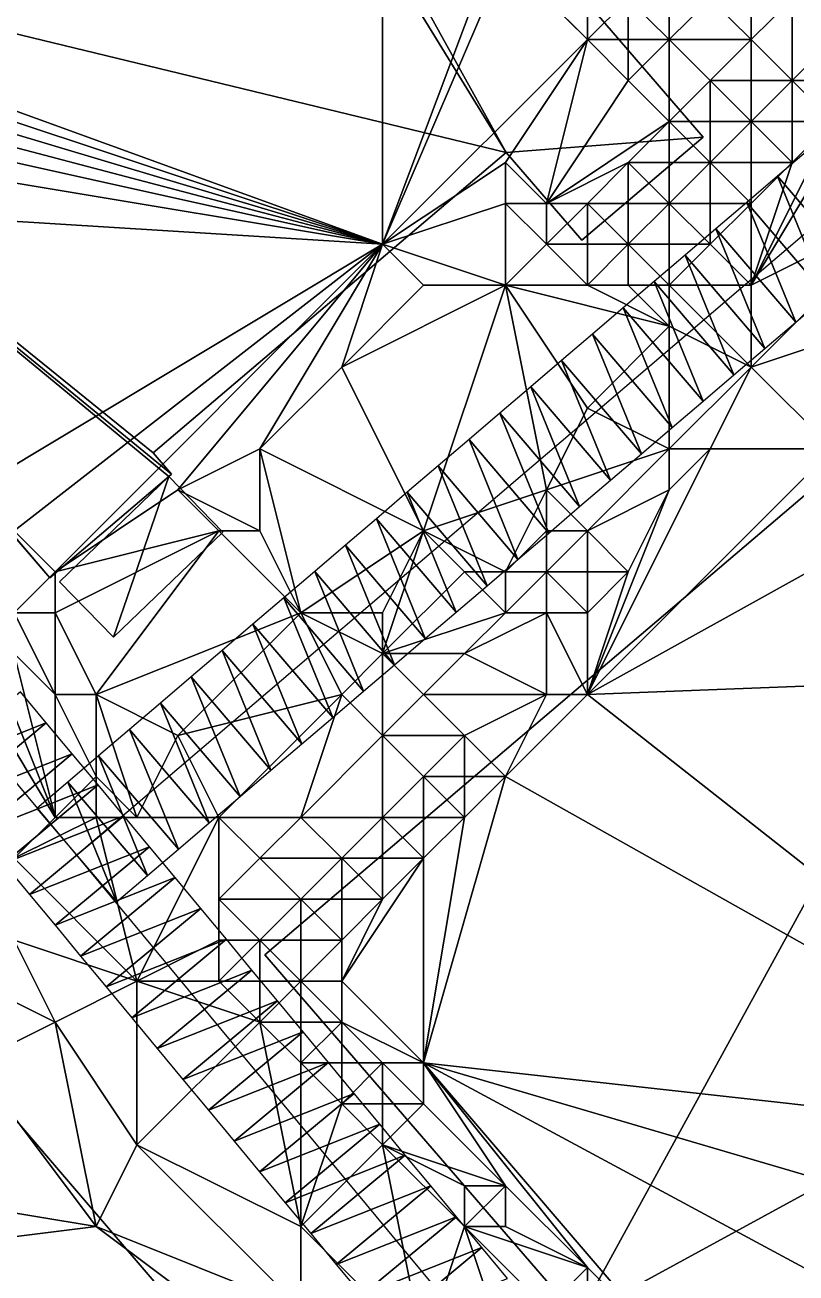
# Model space of a CAD drawing. Header units: metres. Extents: x -1103 to 901, y -902 to 905.
# Drawn here: x -421.5 to -383.8, y 505.7 to 566.7 of the extents above; entities that cross this region are included whole.
import ezdxf

# ---------------------------------------------------------------- set-up
doc = ezdxf.new("R2010")
doc.units = ezdxf.units.M
for name, color, linetype in [('OSM_BUILDING_FOOTPRINTS', 7, 'CONTINUOUS'), ('OSM_BUILDING_ROOFS', 1, 'CONTINUOUS'), ('OSM_BUILDING_WALLS', 8, 'CONTINUOUS'), ('OSM_ROAD_AXES', 2, 'CONTINUOUS'), ('OSM_ROAD_SURFACE', 9, 'CONTINUOUS'), ('OSM_TERRAIN', 3, 'CONTINUOUS')]:
    doc.layers.add(name, color=color, linetype=linetype)

msp = doc.modelspace()

# ---------------------------------------------------------------- linework, layer by layer
at = {"layer": 'OSM_BUILDING_FOOTPRINTS'}
for points in [[(-422.611, 600.17, 8.286), (-422.854, 599.96, 8.286), (-420.643, 597.405, 8.286), (-418.885, 598.898, 8.286), (-415.348, 594.784, 8.286), (-416.442, 593.844, 8.286), (-388.343, 561.231, 8.286), (-394.268, 556.199, 8.286), (-397.96, 560.49, 8.286), (-415.215, 545.815, 8.286), (-414.309, 544.764, 8.286), (-414.441, 544.654, 8.286), (-420.256, 539.71, 8.286), (-422.544, 542.376, 8.286), (-423.251, 541.778, 8.286), (-449.283, 572.002, 8.286), (-448.421, 572.721, 8.286), (-453.871, 579.058, 8.286), (-443.226, 588.104, 8.286), (-445.713, 590.991, 8.286), (-427.806, 606.208, 8.286), (-422.611, 600.17, 8.286)], [(-394.456, 503.559, 10.373), (-409.754, 521.275, 10.373), (-362.931, 561.154, 10.373), (-339.242, 533.695, 10.373), (-386.353, 493.572, 10.373), (-394.754, 503.315, 10.373), (-394.456, 503.559, 10.373)], [(-419.791, 539.511, 8.17), (-414.441, 544.654, 8.17), (-411.799, 541.933, 8.17), (-417.149, 536.802, 8.17), (-419.791, 539.511, 8.17)], [(-430.878, 449.944, 7.853), (-441.5, 462.33, 7.853), (-416.121, 483.796, 7.853), (-436.925, 508.081, 7.853), (-425.683, 517.581, 7.853), (-402.138, 490.111, 7.853), (-404.382, 488.209, 7.853), (-402.027, 485.466, 7.853), (-403.055, 484.592, 7.853), (-397.54, 478.145, 7.853), (-430.878, 449.944, 7.853)]]:
    msp.add_polyline3d(points, close=True, dxfattribs=at)
at = {"layer": 'OSM_BUILDING_ROOFS'}
for points in [[(-420.643, 597.405, 39.086), (-448.421, 572.721, 39.086), (-397.96, 560.49, 39.086)], [(-420.643, 597.405, 39.086), (-397.96, 560.49, 39.086), (-416.442, 593.844, 39.086)], [(-397.96, 560.49, 39.086), (-388.343, 561.231, 39.086), (-416.442, 593.844, 39.086)], [(-448.421, 572.721, 39.086), (-422.544, 542.376, 39.086), (-420.256, 539.71, 39.086)], [(-448.421, 572.721, 39.086), (-420.256, 539.71, 39.086), (-414.441, 544.654, 39.086)], [(-448.421, 572.721, 39.086), (-414.441, 544.654, 39.086), (-414.309, 544.764, 39.086)], [(-448.421, 572.721, 39.086), (-414.309, 544.764, 39.086), (-415.215, 545.815, 39.086)], [(-448.421, 572.721, 39.086), (-415.215, 545.815, 39.086), (-397.96, 560.49, 39.086)], [(-394.456, 503.559, 31.573), (-362.931, 561.154, 31.573), (-409.754, 521.275, 31.573)], [(-397.96, 560.49, 39.086), (-394.268, 556.199, 39.086), (-388.343, 561.231, 39.086)], [(-394.456, 503.559, 31.573), (-339.242, 533.695, 31.573), (-362.931, 561.154, 31.573)], [(-414.441, 544.654, 18.17), (-419.791, 539.511, 18.17), (-417.149, 536.802, 18.17)], [(-414.441, 544.654, 18.17), (-417.149, 536.802, 18.17), (-411.799, 541.933, 18.17)], [(-394.456, 503.559, 31.573), (-386.353, 493.572, 31.573), (-339.242, 533.695, 31.573)], [(-402.138, 490.111, 29.053), (-425.683, 517.581, 29.053), (-436.925, 508.081, 29.053)], [(-402.138, 490.111, 29.053), (-436.925, 508.081, 29.053), (-416.121, 483.796, 29.053)]]:
    msp.add_3dface(points, dxfattribs=at)
at = {"layer": 'OSM_BUILDING_WALLS'}
for points in [[(-388.343, 561.231, 8.286), (-416.442, 593.844, 8.286), (-416.442, 593.844, 39.086)], [(-388.343, 561.231, 8.286), (-416.442, 593.844, 39.086), (-388.343, 561.231, 39.086)], [(-362.931, 561.154, 10.373), (-409.754, 521.275, 10.373), (-409.754, 521.275, 31.573)], [(-362.931, 561.154, 10.373), (-409.754, 521.275, 31.573), (-362.931, 561.154, 31.573)], [(-394.268, 556.199, 8.286), (-388.343, 561.231, 8.286), (-388.343, 561.231, 39.086)], [(-394.268, 556.199, 8.286), (-388.343, 561.231, 39.086), (-394.268, 556.199, 39.086)], [(-415.215, 545.815, 8.286), (-397.96, 560.49, 8.286), (-397.96, 560.49, 39.086)], [(-415.215, 545.815, 8.286), (-397.96, 560.49, 39.086), (-415.215, 545.815, 39.086)], [(-397.96, 560.49, 8.286), (-394.268, 556.199, 8.286), (-394.268, 556.199, 39.086)], [(-397.96, 560.49, 8.286), (-394.268, 556.199, 39.086), (-397.96, 560.49, 39.086)], [(-414.309, 544.764, 8.286), (-415.215, 545.815, 8.286), (-415.215, 545.815, 39.086)], [(-414.309, 544.764, 8.286), (-415.215, 545.815, 39.086), (-414.309, 544.764, 39.086)], [(-420.256, 539.71, 8.286), (-414.441, 544.654, 8.286), (-414.441, 544.654, 39.086)], [(-420.256, 539.71, 8.286), (-414.441, 544.654, 39.086), (-420.256, 539.71, 39.086)], [(-414.441, 544.654, 8.17), (-419.791, 539.511, 8.17), (-419.791, 539.511, 18.17)], [(-414.441, 544.654, 8.17), (-419.791, 539.511, 18.17), (-414.441, 544.654, 18.17)], [(-414.441, 544.654, 8.286), (-414.309, 544.764, 8.286), (-414.309, 544.764, 39.086)], [(-414.441, 544.654, 8.286), (-414.309, 544.764, 39.086), (-414.441, 544.654, 39.086)], [(-411.799, 541.933, 8.17), (-414.441, 544.654, 8.17), (-414.441, 544.654, 18.17)], [(-411.799, 541.933, 8.17), (-414.441, 544.654, 18.17), (-411.799, 541.933, 18.17)], [(-422.544, 542.376, 8.286), (-420.256, 539.71, 8.286), (-420.256, 539.71, 39.086)], [(-422.544, 542.376, 8.286), (-420.256, 539.71, 39.086), (-422.544, 542.376, 39.086)], [(-417.149, 536.802, 8.17), (-411.799, 541.933, 8.17), (-411.799, 541.933, 18.17)], [(-417.149, 536.802, 8.17), (-411.799, 541.933, 18.17), (-417.149, 536.802, 18.17)], [(-419.791, 539.511, 8.17), (-417.149, 536.802, 8.17), (-417.149, 536.802, 18.17)], [(-419.791, 539.511, 8.17), (-417.149, 536.802, 18.17), (-419.791, 539.511, 18.17)], [(-386.353, 493.572, 10.373), (-339.242, 533.695, 10.373), (-339.242, 533.695, 31.573)], [(-386.353, 493.572, 10.373), (-339.242, 533.695, 31.573), (-386.353, 493.572, 31.573)], [(-409.754, 521.275, 10.373), (-394.456, 503.559, 10.373), (-394.456, 503.559, 31.573)], [(-409.754, 521.275, 10.373), (-394.456, 503.559, 31.573), (-409.754, 521.275, 31.573)], [(-402.138, 490.111, 7.853), (-425.683, 517.581, 7.853), (-425.683, 517.581, 29.053)], [(-402.138, 490.111, 7.853), (-425.683, 517.581, 29.053), (-402.138, 490.111, 29.053)], [(-436.925, 508.081, 7.853), (-416.121, 483.796, 7.853), (-416.121, 483.796, 29.053)], [(-436.925, 508.081, 7.853), (-416.121, 483.796, 29.053), (-436.925, 508.081, 29.053)]]:
    msp.add_3dface(points, dxfattribs=at)
at = {"layer": 'OSM_ROAD_AXES'}
for points in [[(-381.478, 480.954, 12.537), (-418.94, 526.152, 9.989), (-463.189, 579.18, 9.039), (-468.815, 586.246, 9.387), (-472.099, 590.161, 9.604), (-476.498, 595.425, 9.925), (-515.098, 641.519, 12.272)], [(-321.368, 609.272, 10.548), (-337.529, 595.669, 13.16), (-418.94, 526.152, 9.989)]]:
    msp.add_polyline3d(points, dxfattribs=at)
at = {"layer": 'OSM_ROAD_SURFACE'}
for points in [[(-383.198, 560.617, 16.469), (-384.706, 559.33, 16.321), (-380.809, 554.767, 16.279)], [(-384.706, 559.33, 16.321), (-386.213, 558.043, 16.04), (-382.317, 553.48, 16.051)], [(-384.706, 559.33, 16.321), (-382.317, 553.48, 16.051), (-380.809, 554.767, 16.279)], [(-386.213, 558.043, 16.04), (-387.721, 556.755, 15.825), (-383.825, 552.193, 15.827)], [(-386.213, 558.043, 16.04), (-383.825, 552.193, 15.827), (-382.317, 553.48, 16.051)], [(-387.721, 556.755, 15.825), (-389.228, 555.468, 15.608), (-385.332, 550.905, 15.658)], [(-387.721, 556.755, 15.825), (-385.332, 550.905, 15.658), (-383.825, 552.193, 15.827)], [(-389.228, 555.468, 15.608), (-390.736, 554.181, 15.276), (-386.84, 549.618, 15.43)], [(-389.228, 555.468, 15.608), (-386.84, 549.618, 15.43), (-385.332, 550.905, 15.658)], [(-390.736, 554.181, 15.276), (-392.244, 552.893, 14.821), (-388.347, 548.33, 15.155)], [(-390.736, 554.181, 15.276), (-388.347, 548.33, 15.155), (-386.84, 549.618, 15.43)], [(-392.244, 552.893, 14.821), (-393.751, 551.606, 14.796), (-389.855, 547.043, 14.88)], [(-392.244, 552.893, 14.821), (-389.855, 547.043, 14.88), (-388.347, 548.33, 15.155)], [(-393.751, 551.606, 14.796), (-395.259, 550.319, 14.451), (-391.363, 545.756, 14.595)], [(-393.751, 551.606, 14.796), (-391.363, 545.756, 14.595), (-389.855, 547.043, 14.88)], [(-395.259, 550.319, 14.451), (-396.766, 549.031, 14.013), (-392.87, 544.468, 14.308)], [(-395.259, 550.319, 14.451), (-392.87, 544.468, 14.308), (-391.363, 545.756, 14.595)], [(-396.766, 549.031, 14.013), (-398.274, 547.744, 13.732), (-394.378, 543.181, 14.012)], [(-396.766, 549.031, 14.013), (-394.378, 543.181, 14.012), (-392.87, 544.468, 14.308)], [(-398.274, 547.744, 13.732), (-399.782, 546.456, 13.478), (-395.885, 541.894, 13.437)], [(-398.274, 547.744, 13.732), (-395.885, 541.894, 13.437), (-394.378, 543.181, 14.012)], [(-399.782, 546.456, 13.478), (-401.289, 545.169, 13.188), (-397.393, 540.606, 13.097)], [(-399.782, 546.456, 13.478), (-397.393, 540.606, 13.097), (-395.885, 541.894, 13.437)], [(-401.289, 545.169, 13.188), (-402.797, 543.882, 12.825), (-398.901, 539.319, 13.005)], [(-401.289, 545.169, 13.188), (-398.901, 539.319, 13.005), (-397.393, 540.606, 13.097)], [(-402.797, 543.882, 12.825), (-404.304, 542.594, 12.566), (-400.408, 538.032, 12.67)], [(-402.797, 543.882, 12.825), (-400.408, 538.032, 12.67), (-398.901, 539.319, 13.005)], [(-404.304, 542.594, 12.566), (-405.812, 541.307, 12.275), (-401.916, 536.744, 12.263)], [(-404.304, 542.594, 12.566), (-401.916, 536.744, 12.263), (-400.408, 538.032, 12.67)], [(-405.812, 541.307, 12.275), (-407.32, 540.02, 11.984), (-403.423, 535.457, 11.965)], [(-405.812, 541.307, 12.275), (-403.423, 535.457, 11.965), (-401.916, 536.744, 12.263)], [(-407.32, 540.02, 11.984), (-408.827, 538.732, 11.565), (-404.931, 534.169, 11.75)], [(-407.32, 540.02, 11.984), (-404.931, 534.169, 11.75), (-403.423, 535.457, 11.965)], [(-408.827, 538.732, 11.565), (-410.335, 537.445, 11.426), (-406.439, 532.882, 11.543)], [(-408.827, 538.732, 11.565), (-406.439, 532.882, 11.543), (-404.931, 534.169, 11.75)], [(-410.335, 537.445, 11.426), (-411.843, 536.158, 11.237), (-407.946, 531.595, 11.276)], [(-410.335, 537.445, 11.426), (-407.946, 531.595, 11.276), (-406.439, 532.882, 11.543)], [(-411.843, 536.158, 11.237), (-413.35, 534.87, 10.986), (-409.454, 530.307, 11.008)], [(-411.843, 536.158, 11.237), (-409.454, 530.307, 11.008), (-407.946, 531.595, 11.276)], [(-413.35, 534.87, 10.986), (-414.858, 533.583, 10.735), (-410.962, 529.02, 10.74)], [(-413.35, 534.87, 10.986), (-410.962, 529.02, 10.74), (-409.454, 530.307, 11.008)], [(-420.429, 532.619, 9.715), (-421.694, 534.134, 9.566), (-426.301, 530.29, 9.383)], [(-414.858, 533.583, 10.735), (-416.365, 532.296, 10.464), (-412.469, 527.733, 10.524)], [(-414.858, 533.583, 10.735), (-412.469, 527.733, 10.524), (-410.962, 529.02, 10.74)], [(-420.429, 532.619, 9.715), (-426.301, 530.29, 9.383), (-425.036, 528.775, 9.531)], [(-419.165, 531.104, 10.033), (-420.429, 532.619, 9.715), (-425.036, 528.775, 9.531)], [(-416.365, 532.296, 10.464), (-417.873, 531.008, 10.335), (-413.977, 526.445, 10.451)], [(-416.365, 532.296, 10.464), (-413.977, 526.445, 10.451), (-412.469, 527.733, 10.524)], [(-419.165, 531.104, 10.033), (-425.036, 528.775, 9.531), (-423.772, 527.26, 9.647)], [(-417.901, 529.589, 10.331), (-419.165, 531.104, 10.033), (-423.772, 527.26, 9.647)], [(-417.873, 531.008, 10.335), (-419.381, 529.721, 10.047), (-415.484, 525.158, 10.378)], [(-417.873, 531.008, 10.335), (-415.484, 525.158, 10.378), (-413.977, 526.445, 10.451)], [(-417.901, 529.589, 10.331), (-423.772, 527.26, 9.647), (-422.508, 525.745, 9.701)], [(-416.634, 528.07, 10.344), (-417.901, 529.589, 10.331), (-422.508, 525.745, 9.701)], [(-419.381, 529.721, 10.047), (-420.888, 528.433, 9.888), (-416.992, 523.871, 10.307)], [(-419.381, 529.721, 10.047), (-416.992, 523.871, 10.307), (-415.484, 525.158, 10.378)], [(-416.634, 528.07, 10.344), (-422.508, 525.745, 9.701), (-421.247, 524.234, 9.934)], [(-415.382, 526.56, 10.308), (-416.634, 528.07, 10.344), (-421.247, 524.234, 9.934)], [(-415.382, 526.56, 10.308), (-421.247, 524.234, 9.934), (-420.001, 522.731, 10.085)], [(-414.133, 525.053, 10.515), (-415.382, 526.56, 10.308), (-420.001, 522.731, 10.085)], [(-414.133, 525.053, 10.515), (-420.001, 522.731, 10.085), (-418.752, 521.224, 10.236)], [(-412.884, 523.547, 10.6), (-414.133, 525.053, 10.515), (-418.752, 521.224, 10.236)], [(-412.884, 523.547, 10.6), (-418.752, 521.224, 10.236), (-417.504, 519.718, 10.381)], [(-411.635, 522.04, 11.004), (-412.884, 523.547, 10.6), (-417.504, 519.718, 10.381)], [(-411.635, 522.04, 11.004), (-417.504, 519.718, 10.381), (-416.255, 518.211, 10.504)], [(-410.387, 520.533, 11.359), (-411.635, 522.04, 11.004), (-416.255, 518.211, 10.504)], [(-410.387, 520.533, 11.359), (-416.255, 518.211, 10.504), (-415.006, 516.705, 10.567)], [(-409.138, 519.027, 12.216), (-410.387, 520.533, 11.359), (-415.006, 516.705, 10.567)], [(-409.138, 519.027, 12.216), (-415.006, 516.705, 10.567), (-413.758, 515.198, 10.617)], [(-407.889, 517.52, 11.508), (-409.138, 519.027, 12.216), (-413.758, 515.198, 10.617)], [(-407.889, 517.52, 11.508), (-413.758, 515.198, 10.617), (-412.509, 513.691, 10.727)], [(-406.641, 516.014, 11.735), (-407.889, 517.52, 11.508), (-412.509, 513.691, 10.727)], [(-406.641, 516.014, 11.735), (-412.509, 513.691, 10.727), (-411.26, 512.185, 10.87)], [(-405.392, 514.507, 12.213), (-406.641, 516.014, 11.735), (-411.26, 512.185, 10.87)], [(-405.392, 514.507, 12.213), (-411.26, 512.185, 10.87), (-410.011, 510.678, 11.013)], [(-404.143, 513.001, 11.771), (-405.392, 514.507, 12.213), (-410.011, 510.678, 11.013)], [(-404.143, 513.001, 11.771), (-410.011, 510.678, 11.013), (-408.763, 509.172, 11.156)], [(-402.894, 511.494, 11.973), (-404.143, 513.001, 11.771), (-408.763, 509.172, 11.156)], [(-402.894, 511.494, 11.973), (-408.763, 509.172, 11.156), (-407.514, 507.665, 11.252)], [(-401.646, 509.987, 11.673), (-402.894, 511.494, 11.973), (-407.514, 507.665, 11.252)], [(-401.646, 509.987, 11.673), (-407.514, 507.665, 11.252), (-406.265, 506.158, 11.272)], [(-400.397, 508.481, 11.395), (-401.646, 509.987, 11.673), (-406.265, 506.158, 11.272)], [(-400.397, 508.481, 11.395), (-406.265, 506.158, 11.272), (-405.016, 504.652, 11.27)], [(-399.148, 506.974, 11.492), (-400.397, 508.481, 11.395), (-405.016, 504.652, 11.27)], [(-399.148, 506.974, 11.492), (-405.016, 504.652, 11.27), (-403.768, 503.145, 11.268)], [(-397.899, 505.468, 11.768), (-399.148, 506.974, 11.492), (-403.768, 503.145, 11.268)]]:
    msp.add_3dface(points, dxfattribs=at)
at = {"layer": 'OSM_TERRAIN'}
for points in [[(-448, 572, 11.371), (-404, 556, 11.371), (-404, 578, 11.371)], [(-404, 556, 11.371), (-398, 572, 11.371), (-404, 578, 11.371)], [(-446, 570, 11.371), (-404, 556, 11.371), (-448, 572, 11.371)], [(-398, 570, 11.371), (-398, 572, 11.371), (-404, 556, 11.371)], [(-444, 568, 11.371), (-404, 556, 11.371), (-446, 570, 11.371)], [(-404, 556, 11.371), (-394, 566, 11.371), (-398, 570, 11.371)], [(-394, 566, 11.371), (-396, 568, 11.371), (-398, 570, 11.371)], [(-442, 566, 11.371), (-404, 556, 11.371), (-444, 568, 11.371)], [(-394, 566, 11.371), (-394, 568, 11.462), (-396, 568, 11.371)], [(-394, 566, 11.371), (-392, 566, 11.641), (-392, 568, 12.649)], [(-394, 566, 11.371), (-392, 568, 12.649), (-394, 568, 11.462)], [(-392, 566, 11.641), (-390, 566, 12.935), (-392, 568, 12.649)], [(-390, 566, 12.935), (-390, 568, 13.341), (-392, 568, 12.649)], [(-390, 566, 12.935), (-386, 566, 14.623), (-388, 568, 12.968)], [(-390, 566, 12.935), (-388, 568, 12.968), (-390, 568, 13.341)], [(-386, 566, 14.623), (-386, 568, 13.565), (-388, 568, 12.968)], [(-386, 566, 14.623), (-384, 564, 15.51), (-384, 568, 13.102)], [(-386, 566, 14.623), (-384, 568, 13.102), (-386, 568, 13.565)], [(-384, 564, 15.51), (-382, 566, 14.164), (-384, 568, 13.102)], [(-382, 566, 14.164), (-382, 568, 12.969), (-384, 568, 13.102)], [(-440, 564, 11.371), (-404, 556, 11.371), (-442, 566, 11.371)], [(-398, 560, 11.587), (-394, 566, 11.371), (-404, 556, 11.371)], [(-398, 560, 11.587), (-396, 558, 11.471), (-394, 566, 11.371)], [(-396, 558, 11.471), (-392, 564, 11.371), (-394, 566, 11.371)], [(-392, 564, 11.371), (-392, 566, 11.641), (-394, 566, 11.371)], [(-392, 564, 11.371), (-390, 562, 11.371), (-390, 566, 12.935)], [(-392, 564, 11.371), (-390, 566, 12.935), (-392, 566, 11.641)], [(-390, 562, 11.371), (-388, 564, 13.373), (-390, 566, 12.935)], [(-388, 564, 13.373), (-386, 566, 14.623), (-390, 566, 12.935)], [(-388, 564, 13.373), (-386, 564, 15.097), (-386, 566, 14.623)], [(-386, 564, 15.097), (-384, 564, 15.51), (-386, 566, 14.623)], [(-384, 564, 15.51), (-382, 564, 16.074), (-382, 566, 14.164)], [(-440, 564, 11.371), (-440, 562, 11.371), (-404, 556, 11.371)], [(-396, 558, 11.471), (-390, 562, 11.371), (-392, 564, 11.371)], [(-390, 562, 11.371), (-388, 562, 12.14), (-388, 564, 13.373)], [(-388, 562, 12.14), (-386, 562, 14.144), (-388, 564, 13.373)], [(-386, 562, 14.144), (-386, 564, 15.097), (-388, 564, 13.373)], [(-386, 554, 16.115), (-378, 558, 16.561), (-380, 564, 16.511)], [(-386, 554, 16.115), (-380, 564, 16.511), (-382, 562, 16.505)], [(-386, 562, 14.144), (-384, 562, 16.221), (-384, 564, 15.51)], [(-386, 562, 14.144), (-384, 564, 15.51), (-386, 564, 15.097)], [(-384, 562, 16.221), (-382, 562, 16.505), (-384, 564, 15.51)], [(-382, 562, 16.505), (-382, 564, 16.074), (-384, 564, 15.51)], [(-436, 558, 11.371), (-404, 556, 11.371), (-440, 562, 11.371)], [(-392, 560, 11.371), (-390, 562, 11.371), (-396, 558, 11.471)], [(-392, 560, 11.371), (-390, 560, 11.371), (-390, 562, 11.371)], [(-390, 560, 11.371), (-388, 560, 12.981), (-390, 562, 11.371)], [(-388, 560, 12.981), (-388, 562, 12.14), (-390, 562, 11.371)], [(-388, 560, 12.981), (-386, 560, 15.376), (-386, 562, 14.144)], [(-388, 560, 12.981), (-386, 562, 14.144), (-388, 562, 12.14)], [(-386, 560, 15.376), (-384, 560, 16.37), (-386, 562, 14.144)], [(-384, 560, 16.37), (-384, 562, 16.221), (-386, 562, 14.144)], [(-384, 560, 16.37), (-386, 554, 16.115), (-382, 562, 16.505)], [(-384, 560, 16.37), (-382, 562, 16.505), (-384, 562, 16.221)], [(-398, 558, 12.414), (-398, 560, 11.587), (-404, 556, 11.371)], [(-398, 558, 12.414), (-396, 558, 11.471), (-398, 560, 11.587)], [(-394, 558, 11.371), (-392, 560, 11.371), (-396, 558, 11.471)], [(-394, 558, 11.371), (-392, 558, 11.456), (-392, 560, 11.371)], [(-392, 558, 11.456), (-390, 558, 13.301), (-392, 560, 11.371)], [(-390, 558, 13.301), (-390, 560, 11.371), (-392, 560, 11.371)], [(-390, 558, 13.301), (-388, 558, 15.291), (-388, 560, 12.981)], [(-390, 558, 13.301), (-388, 560, 12.981), (-390, 560, 11.371)], [(-388, 558, 15.291), (-386, 558, 16.128), (-388, 560, 12.981)], [(-386, 558, 16.128), (-386, 560, 15.376), (-388, 560, 12.981)], [(-386, 558, 16.128), (-386, 554, 16.115), (-384, 560, 16.37)], [(-386, 558, 16.128), (-384, 560, 16.37), (-386, 560, 15.376)], [(-424, 544, 11.371), (-404, 556, 11.371), (-436, 558, 11.371)], [(-398, 554, 13.76), (-398, 558, 12.414), (-404, 556, 11.371)], [(-398, 554, 13.76), (-396, 556, 12.402), (-398, 558, 12.414)], [(-396, 556, 12.402), (-396, 558, 11.471), (-398, 558, 12.414)], [(-396, 556, 12.402), (-394, 556, 11.632), (-394, 558, 11.371)], [(-396, 556, 12.402), (-394, 558, 11.371), (-396, 558, 11.471)], [(-394, 556, 11.632), (-392, 556, 13.481), (-394, 558, 11.371)], [(-392, 556, 13.481), (-392, 558, 11.456), (-394, 558, 11.371)], [(-392, 556, 13.481), (-390, 556, 15.159), (-390, 558, 13.301)], [(-392, 556, 13.481), (-390, 558, 13.301), (-392, 558, 11.456)], [(-390, 556, 15.159), (-388, 556, 15.882), (-390, 558, 13.301)], [(-388, 556, 15.882), (-388, 558, 15.291), (-390, 558, 13.301)], [(-386, 554, 16.115), (-386, 558, 16.128), (-388, 556, 15.882)], [(-388, 556, 15.882), (-386, 558, 16.128), (-388, 558, 15.291)], [(-386, 550, 15.48), (-378, 558, 16.561), (-386, 554, 16.115)], [(-386, 550, 15.48), (-380, 552, 16.735), (-378, 558, 16.561)], [(-422, 542, 11.167), (-404, 556, 11.371), (-424, 544, 11.371)], [(-422, 542, 11.167), (-420, 540, 10.312), (-404, 556, 11.371)], [(-420, 540, 10.312), (-414, 544, 10.162), (-404, 556, 11.371)], [(-414, 544, 10.162), (-410, 546, 11.164), (-404, 556, 11.371)], [(-406, 550, 11.753), (-404, 556, 11.371), (-410, 546, 11.164)], [(-406, 550, 11.753), (-402, 554, 12.263), (-404, 556, 11.371)], [(-402, 554, 12.263), (-398, 554, 13.76), (-404, 556, 11.371)], [(-398, 554, 13.76), (-394, 554, 13.719), (-396, 556, 12.402)], [(-394, 554, 13.719), (-394, 556, 11.632), (-396, 556, 12.402)], [(-394, 554, 13.719), (-392, 554, 14.914), (-392, 556, 13.481)], [(-394, 554, 13.719), (-392, 556, 13.481), (-394, 556, 11.632)], [(-392, 554, 14.914), (-390, 554, 15.612), (-392, 556, 13.481)], [(-390, 554, 15.612), (-390, 556, 15.159), (-392, 556, 13.481)], [(-390, 554, 15.612), (-386, 554, 16.115), (-388, 556, 15.882)], [(-390, 554, 15.612), (-388, 556, 15.882), (-390, 556, 15.159)], [(-402, 542, 13.04), (-398, 554, 13.76), (-406, 550, 11.753)], [(-406, 550, 11.753), (-398, 554, 13.76), (-402, 554, 12.263)], [(-402, 542, 13.04), (-396, 544, 14.037), (-398, 554, 13.76)], [(-396, 544, 14.037), (-394, 548, 14.696), (-398, 554, 13.76)], [(-394, 548, 14.696), (-390, 552, 15.612), (-398, 554, 13.76)], [(-398, 554, 13.76), (-390, 552, 15.612), (-394, 554, 13.719)], [(-394, 534, 16.501), (-358, 554, 16.501), (-382, 546, 16.501)], [(-394, 534, 16.501), (-342, 536, 16.501), (-358, 554, 16.501)], [(-390, 552, 15.612), (-392, 554, 14.914), (-394, 554, 13.719)], [(-390, 552, 15.612), (-390, 554, 15.612), (-392, 554, 14.914)], [(-390, 552, 15.612), (-386, 550, 15.48), (-390, 554, 15.612)], [(-386, 550, 15.48), (-386, 554, 16.115), (-390, 554, 15.612)], [(-390, 546, 14.657), (-390, 552, 15.612), (-394, 548, 14.696)], [(-390, 546, 14.657), (-386, 550, 15.48), (-390, 552, 15.612)], [(-386, 550, 15.48), (-382, 546, 16.501), (-380, 552, 16.735)], [(-410, 546, 11.164), (-402, 542, 13.04), (-406, 550, 11.753)], [(-388, 546, 15.165), (-386, 550, 15.48), (-390, 546, 14.657)], [(-388, 546, 15.165), (-382, 546, 16.501), (-386, 550, 15.48)], [(-396, 544, 14.037), (-390, 546, 14.657), (-394, 548, 14.696)], [(-410, 542, 10.605), (-410, 546, 11.164), (-414, 544, 10.162)], [(-410, 542, 10.605), (-408, 538, 11.847), (-410, 546, 11.164)], [(-408, 538, 11.847), (-402, 542, 13.04), (-410, 546, 11.164)], [(-394, 542, 13.767), (-390, 546, 14.657), (-396, 544, 14.037)], [(-394, 534, 16.501), (-388, 546, 15.165), (-390, 544, 14.754)], [(-394, 534, 16.501), (-382, 546, 16.501), (-388, 546, 15.165)], [(-394, 542, 13.767), (-390, 544, 14.754), (-390, 546, 14.657)], [(-390, 544, 14.754), (-388, 546, 15.165), (-390, 546, 14.657)], [(-412, 542, 10.162), (-414, 544, 10.162), (-420, 540, 10.312)], [(-412, 542, 10.162), (-410, 542, 10.605), (-414, 544, 10.162)], [(-398, 540, 12.908), (-396, 544, 14.037), (-402, 542, 13.04)], [(-398, 540, 12.908), (-396, 542, 13.367), (-396, 544, 14.037)], [(-396, 542, 13.367), (-394, 542, 13.767), (-396, 544, 14.037)], [(-392, 540, 15.001), (-394, 534, 16.501), (-390, 544, 14.754)], [(-392, 540, 15.001), (-390, 544, 14.754), (-394, 542, 13.767)], [(-422, 538, 9.971), (-420, 540, 10.312), (-422, 542, 11.167)], [(-420, 538, 10.315), (-412, 542, 10.162), (-420, 540, 10.312)], [(-420, 538, 10.315), (-418, 534, 10.12), (-412, 542, 10.162)], [(-418, 534, 10.12), (-408, 538, 11.847), (-412, 542, 10.162)], [(-412, 542, 10.162), (-408, 538, 11.847), (-410, 542, 10.605)], [(-408, 538, 11.847), (-404, 538, 12.417), (-402, 542, 13.04)], [(-404, 538, 12.417), (-404, 536, 11.847), (-402, 542, 13.04)], [(-404, 536, 11.847), (-400, 540, 13.04), (-402, 542, 13.04)], [(-400, 540, 13.04), (-398, 540, 12.908), (-402, 542, 13.04)], [(-396, 540, 13.313), (-396, 542, 13.367), (-398, 540, 12.908)], [(-396, 540, 13.313), (-394, 540, 13.85), (-394, 542, 13.767)], [(-396, 540, 13.313), (-394, 542, 13.767), (-396, 542, 13.367)], [(-394, 540, 13.85), (-392, 540, 15.001), (-394, 542, 13.767)], [(-422, 538, 9.971), (-420, 538, 10.315), (-420, 540, 10.312)], [(-404, 536, 11.847), (-398, 538, 12.872), (-400, 540, 13.04)], [(-398, 538, 12.872), (-398, 540, 12.908), (-400, 540, 13.04)], [(-398, 538, 12.872), (-396, 538, 13.526), (-396, 540, 13.313)], [(-398, 538, 12.872), (-396, 540, 13.313), (-398, 540, 12.908)], [(-396, 538, 13.526), (-394, 538, 14.801), (-396, 540, 13.313)], [(-394, 538, 14.801), (-394, 540, 13.85), (-396, 540, 13.313)], [(-394, 534, 16.501), (-392, 540, 15.001), (-394, 538, 14.801)], [(-394, 538, 14.801), (-392, 540, 15.001), (-394, 540, 13.85)], [(-422, 526, 9.815), (-420, 528, 9.923), (-426, 538, 9.152)], [(-426, 538, 9.152), (-420, 528, 9.923), (-424, 538, 9.188)], [(-420, 528, 9.923), (-422, 536, 9.404), (-424, 538, 9.188)], [(-422, 536, 9.404), (-420, 534, 9.62), (-422, 538, 9.971)], [(-420, 534, 9.62), (-420, 538, 10.315), (-422, 538, 9.971)], [(-420, 534, 9.62), (-418, 534, 10.12), (-420, 538, 10.315)], [(-418, 534, 10.12), (-414, 532, 10.858), (-408, 538, 11.847)], [(-414, 532, 10.858), (-406, 534, 11.583), (-408, 538, 11.847)], [(-406, 534, 11.583), (-404, 536, 11.847), (-408, 538, 11.847)], [(-404, 536, 11.847), (-404, 538, 12.417), (-408, 538, 11.847)], [(-400, 536, 12.443), (-398, 538, 12.872), (-404, 536, 11.847)], [(-396, 534, 15.859), (-396, 538, 13.526), (-400, 536, 12.443)], [(-400, 536, 12.443), (-396, 538, 13.526), (-398, 538, 12.872)], [(-396, 534, 15.859), (-394, 534, 16.501), (-396, 538, 13.526)], [(-394, 534, 16.501), (-394, 538, 14.801), (-396, 538, 13.526)], [(-420, 528, 9.923), (-420, 534, 9.62), (-422, 536, 9.404)], [(-404, 532, 11.74), (-404, 536, 11.847), (-406, 534, 11.583)], [(-404, 532, 11.74), (-402, 534, 12.078), (-404, 536, 11.847)], [(-402, 534, 12.078), (-400, 536, 12.443), (-404, 536, 11.847)], [(-402, 534, 12.078), (-396, 534, 15.859), (-400, 536, 12.443)], [(-366, 512, 16.501), (-342, 536, 16.501), (-394, 534, 16.501)], [(-420, 528, 9.923), (-418, 530, 10.341), (-420, 534, 9.62)], [(-418, 530, 10.341), (-418, 534, 10.12), (-420, 534, 9.62)], [(-418, 530, 10.341), (-416, 528, 10.445), (-418, 534, 10.12)], [(-416, 528, 10.445), (-414, 532, 10.858), (-418, 534, 10.12)], [(-412, 528, 10.504), (-406, 534, 11.583), (-414, 532, 10.858)], [(-412, 528, 10.504), (-408, 528, 11.161), (-406, 534, 11.583)], [(-408, 528, 11.161), (-404, 532, 11.74), (-406, 534, 11.583)], [(-404, 532, 11.74), (-400, 532, 14.597), (-402, 534, 12.078)], [(-400, 532, 14.597), (-396, 534, 15.859), (-402, 534, 12.078)], [(-398, 530, 16.501), (-396, 534, 15.859), (-400, 532, 14.597)], [(-398, 530, 16.501), (-394, 534, 16.501), (-396, 534, 15.859)], [(-398, 530, 16.501), (-366, 512, 16.501), (-394, 534, 16.501)], [(-416, 528, 10.445), (-412, 528, 10.504), (-414, 532, 10.858)], [(-408, 528, 11.161), (-404, 528, 14.824), (-404, 532, 11.74)], [(-404, 528, 14.824), (-402, 530, 14.687), (-404, 532, 11.74)], [(-402, 530, 14.687), (-400, 532, 14.597), (-404, 532, 11.74)], [(-402, 530, 14.687), (-400, 530, 16.164), (-400, 532, 14.597)], [(-400, 530, 16.164), (-398, 530, 16.501), (-400, 532, 14.597)], [(-420, 528, 9.923), (-418, 528, 9.923), (-418, 530, 10.341)], [(-418, 528, 9.923), (-416, 528, 10.445), (-418, 530, 10.341)], [(-404, 528, 14.824), (-402, 528, 16.396), (-402, 530, 14.687)], [(-402, 516, 16.501), (-366, 512, 16.501), (-398, 530, 16.501)], [(-402, 528, 16.396), (-400, 528, 16.501), (-402, 530, 14.687)], [(-400, 528, 16.501), (-400, 530, 16.164), (-402, 530, 14.687)], [(-400, 528, 16.501), (-402, 516, 16.501), (-398, 530, 16.501)], [(-400, 528, 16.501), (-398, 530, 16.501), (-400, 530, 16.164)], [(-422, 526, 9.815), (-416, 520, 10.572), (-418, 528, 9.923)], [(-422, 526, 9.815), (-418, 528, 9.923), (-420, 528, 9.923)], [(-416, 520, 10.572), (-412, 528, 10.504), (-418, 528, 9.923)], [(-418, 528, 9.923), (-412, 528, 10.504), (-416, 528, 10.445)], [(-412, 522, 10.572), (-412, 528, 10.504), (-416, 520, 10.572)], [(-412, 522, 10.572), (-412, 524, 10.715), (-412, 528, 10.504)], [(-412, 524, 10.715), (-410, 526, 11.21), (-412, 528, 10.504)], [(-410, 526, 11.21), (-408, 528, 11.161), (-412, 528, 10.504)], [(-410, 526, 11.21), (-406, 526, 15.006), (-408, 528, 11.161)], [(-406, 526, 15.006), (-404, 528, 14.824), (-408, 528, 11.161)], [(-406, 526, 15.006), (-404, 526, 16.501), (-404, 528, 14.824)], [(-404, 526, 16.501), (-402, 526, 16.501), (-404, 528, 14.824)], [(-402, 526, 16.501), (-402, 528, 16.396), (-404, 528, 14.824)], [(-402, 526, 16.501), (-400, 528, 16.501), (-402, 528, 16.396)], [(-402, 526, 16.501), (-402, 516, 16.501), (-400, 528, 16.501)], [(-422, 522, 9.712), (-416, 520, 10.572), (-422, 526, 9.815)], [(-412, 524, 10.715), (-408, 524, 15.229), (-410, 526, 11.21)], [(-408, 524, 15.229), (-406, 526, 15.006), (-410, 526, 11.21)], [(-408, 524, 15.229), (-406, 524, 16.501), (-406, 526, 15.006)], [(-406, 524, 16.501), (-404, 524, 16.501), (-406, 526, 15.006)], [(-404, 524, 16.501), (-404, 526, 16.501), (-406, 526, 15.006)], [(-404, 524, 16.501), (-406, 520, 16.501), (-402, 526, 16.501)], [(-406, 520, 16.501), (-402, 516, 16.501), (-402, 526, 16.501)], [(-404, 524, 16.501), (-402, 526, 16.501), (-404, 526, 16.501)], [(-412, 522, 10.572), (-410, 522, 12.648), (-412, 524, 10.715)], [(-410, 522, 12.648), (-408, 524, 15.229), (-412, 524, 10.715)], [(-410, 522, 12.648), (-408, 522, 16.068), (-408, 524, 15.229)], [(-408, 522, 16.068), (-406, 522, 16.501), (-408, 524, 15.229)], [(-406, 522, 16.501), (-406, 524, 16.501), (-408, 524, 15.229)], [(-406, 522, 16.501), (-404, 524, 16.501), (-406, 524, 16.501)], [(-406, 522, 16.501), (-406, 520, 16.501), (-404, 524, 16.501)], [(-424, 520, 9.903), (-420, 518, 9.891), (-422, 522, 9.712)], [(-420, 518, 9.891), (-416, 520, 10.572), (-422, 522, 9.712)], [(-416, 520, 10.572), (-412, 520, 10.898), (-412, 522, 10.572)], [(-412, 520, 10.898), (-410, 520, 10.794), (-410, 522, 12.648)], [(-412, 520, 10.898), (-410, 522, 12.648), (-412, 522, 10.572)], [(-410, 520, 10.794), (-408, 520, 13.693), (-410, 522, 12.648)], [(-408, 520, 13.693), (-408, 522, 16.068), (-410, 522, 12.648)], [(-408, 520, 13.693), (-406, 520, 16.501), (-406, 522, 16.501)], [(-408, 520, 13.693), (-406, 522, 16.501), (-408, 522, 16.068)], [(-424, 516, 10.997), (-420, 518, 9.891), (-424, 520, 9.903)], [(-416, 512, 10.212), (-416, 520, 10.572), (-420, 518, 9.891)], [(-416, 512, 10.212), (-410, 518, 11.047), (-416, 520, 10.572)], [(-416, 520, 10.572), (-410, 518, 11.047), (-412, 520, 10.898)], [(-410, 518, 11.047), (-410, 520, 10.794), (-412, 520, 10.898)], [(-410, 518, 11.047), (-408, 518, 11.334), (-408, 520, 13.693)], [(-410, 518, 11.047), (-408, 520, 13.693), (-410, 520, 10.794)], [(-408, 518, 11.334), (-406, 518, 14.27), (-408, 520, 13.693)], [(-406, 518, 14.27), (-406, 520, 16.501), (-408, 520, 13.693)], [(-406, 518, 14.27), (-402, 516, 16.501), (-406, 520, 16.501)], [(-424, 516, 10.997), (-418, 508, 11.079), (-420, 518, 9.891)], [(-418, 508, 11.079), (-416, 512, 10.212), (-420, 518, 9.891)], [(-408, 508, 11.19), (-410, 518, 11.047), (-416, 512, 10.212)], [(-410, 518, 11.047), (-408, 508, 11.19), (-408, 516, 11.175)], [(-408, 516, 11.175), (-408, 518, 11.334), (-410, 518, 11.047)], [(-408, 516, 11.175), (-406, 516, 11.902), (-406, 518, 14.27)], [(-408, 516, 11.175), (-406, 518, 14.27), (-408, 518, 11.334)], [(-406, 516, 11.902), (-404, 516, 14.769), (-406, 518, 14.27)], [(-404, 516, 14.769), (-402, 516, 16.501), (-406, 518, 14.27)], [(-430, 510, 11.079), (-418, 508, 11.079), (-424, 516, 10.997)], [(-408, 508, 11.19), (-406, 514, 11.198), (-408, 516, 11.175)], [(-406, 514, 11.198), (-406, 516, 11.902), (-408, 516, 11.175)], [(-406, 514, 11.198), (-404, 514, 12.381), (-404, 516, 14.769)], [(-406, 514, 11.198), (-404, 516, 14.769), (-406, 516, 11.902)], [(-404, 514, 12.381), (-402, 514, 15.244), (-404, 516, 14.769)], [(-402, 514, 15.244), (-402, 516, 16.501), (-404, 516, 14.769)], [(-390, 502, 16.501), (-376, 502, 16.366), (-402, 516, 16.501)], [(-390, 502, 16.501), (-402, 516, 16.501), (-394, 506, 16.501)], [(-402, 516, 16.501), (-376, 502, 16.366), (-368, 506, 16.632)], [(-398, 510, 16.177), (-394, 506, 16.501), (-402, 516, 16.501)], [(-398, 510, 16.177), (-402, 516, 16.501), (-402, 514, 15.244)], [(-368, 506, 16.632), (-366, 512, 16.501), (-402, 516, 16.501)], [(-408, 508, 11.19), (-404, 512, 11.23), (-406, 514, 11.198)], [(-404, 512, 11.23), (-404, 514, 12.381), (-406, 514, 11.198)], [(-404, 512, 11.23), (-398, 510, 16.177), (-402, 514, 15.244)], [(-404, 512, 11.23), (-402, 514, 15.244), (-404, 514, 12.381)], [(-418, 508, 11.079), (-408, 504, 10.63), (-416, 512, 10.212)], [(-408, 504, 10.63), (-408, 508, 11.19), (-416, 512, 10.212)], [(-402, 502, 11.353), (-404, 512, 11.23), (-408, 508, 11.19)], [(-402, 502, 11.353), (-400, 508, 11.255), (-404, 512, 11.23)], [(-400, 508, 11.255), (-400, 510, 13.469), (-404, 512, 11.23)], [(-404, 512, 11.23), (-400, 510, 13.469), (-398, 510, 16.177)], [(-434, 506, 11.034), (-418, 508, 11.079), (-430, 510, 11.079)], [(-400, 508, 11.255), (-398, 508, 13.958), (-398, 510, 16.177)], [(-400, 508, 11.255), (-398, 510, 16.177), (-400, 510, 13.469)], [(-398, 508, 13.958), (-394, 506, 16.501), (-398, 510, 16.177)], [(-434, 506, 11.034), (-402, 496, 10.881), (-418, 508, 11.079)], [(-402, 496, 10.881), (-408, 504, 10.63), (-418, 508, 11.079)], [(-408, 504, 10.63), (-402, 502, 11.353), (-408, 508, 11.19)], [(-402, 502, 11.353), (-398, 502, 11.534), (-400, 508, 11.255)], [(-398, 502, 11.534), (-396, 504, 12.173), (-400, 508, 11.255)], [(-396, 504, 12.173), (-394, 506, 16.501), (-400, 508, 11.255)], [(-400, 508, 11.255), (-394, 506, 16.501), (-398, 508, 13.958)], [(-420, 482, 11.078), (-434, 506, 11.034), (-438, 502, 10.019)], [(-420, 482, 11.078), (-402, 496, 10.881), (-434, 506, 11.034)], [(-396, 504, 12.173), (-394, 504, 14.951), (-394, 506, 16.501)], [(-394, 504, 14.951), (-392, 504, 16.501), (-394, 506, 16.501)], [(-392, 504, 16.501), (-390, 502, 16.501), (-394, 506, 16.501)]]:
    msp.add_3dface(points, dxfattribs=at)

doc.saveas('drawing.dxf')
